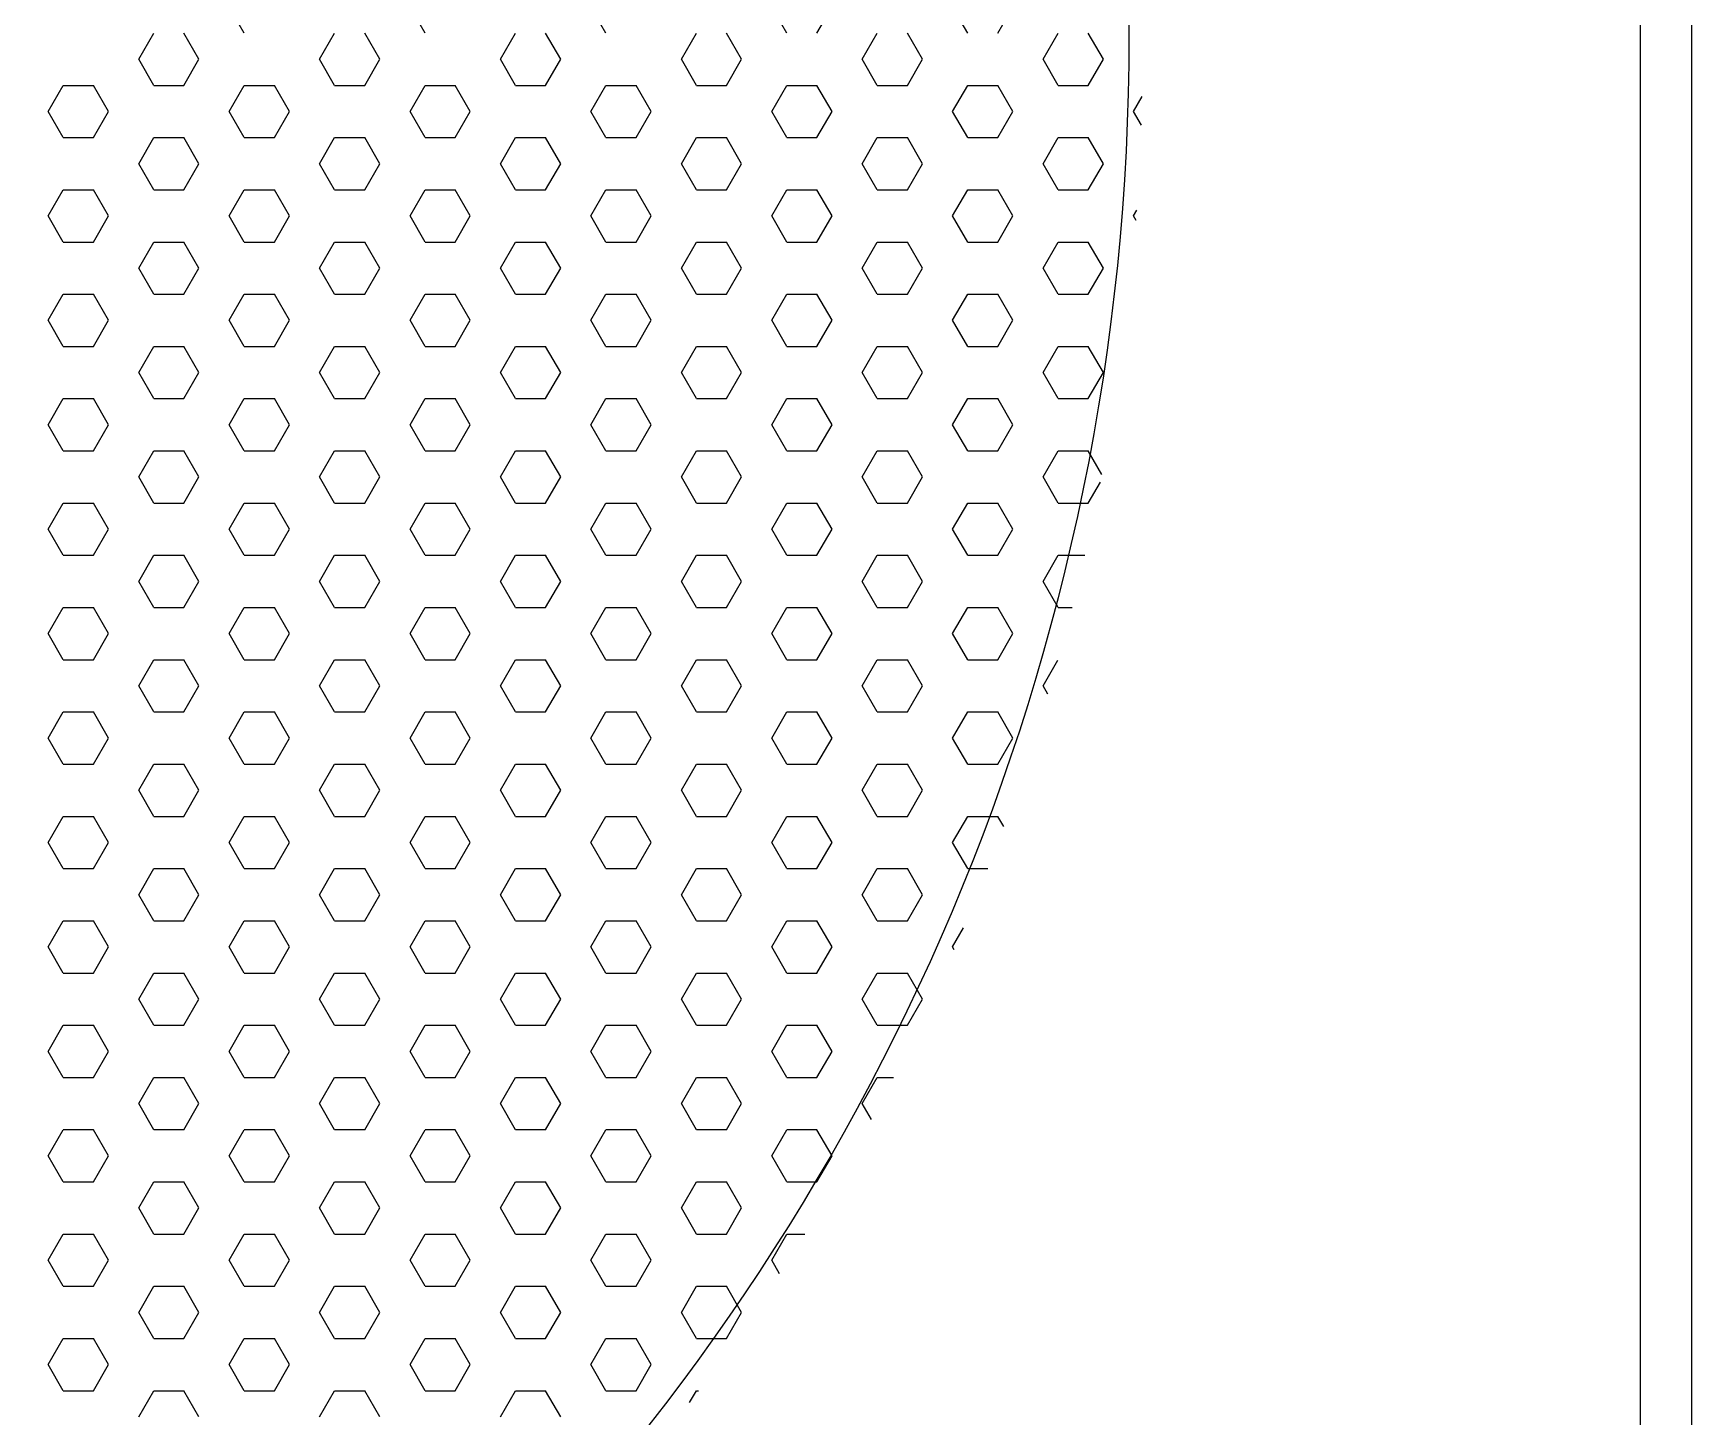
# Model space of a CAD drawing. Header units: millimetres. Extents: x 1464389 to 1998638, y -29162 to 256806.
# Drawn here: x 1540075.19 to 1540109.58, y 124746.98 to 124775.66 of the extents above; entities that cross this region are included whole.
import ezdxf

# ---------------------------------------------------------------- set-up
doc = ezdxf.new("R2010")
doc.units = ezdxf.units.MM
doc.header["$LTSCALE"] = 15
doc.layers.add('LS_DR_Washbasin', color=165, linetype='Continuous')

msp = doc.modelspace()

# ---------------------------------------------------------------- linework, layer by layer
at = {"layer": 'LS_DR_Washbasin'}
for p, q in [((1540109.58, 124717.277), (1540109.58, 124833.967)), ((1540108.515, 124718.343), (1540108.515, 124832.902))]:
    msp.add_line(p, q, dxfattribs=at)
at = {"layer": 'LS_DR_Washbasin', "linetype": 'Continuous'}
for p, q in [((1540079.568, 124775.665), (1540079.256, 124776.206)), ((1540083.318, 124775.665), (1540083.006, 124776.206)), ((1540087.068, 124775.665), (1540086.756, 124776.206)), ((1540090.818, 124775.665), (1540090.506, 124776.206)), ((1540091.443, 124775.665), (1540091.756, 124776.206)), ((1540094.568, 124775.665), (1540094.256, 124776.206)), ((1540095.193, 124775.665), (1540095.506, 124776.206)), ((1540077.381, 124775.123), (1540077.693, 124775.665)), ((1540078.631, 124775.123), (1540078.318, 124775.665)), ((1540081.131, 124775.123), (1540081.443, 124775.665)), ((1540082.381, 124775.123), (1540082.068, 124775.665)), ((1540084.881, 124775.123), (1540085.193, 124775.665)), ((1540086.131, 124775.123), (1540085.818, 124775.665)), ((1540088.631, 124775.123), (1540088.943, 124775.665)), ((1540089.881, 124775.123), (1540089.568, 124775.665)), ((1540092.381, 124775.123), (1540092.693, 124775.665)), ((1540093.631, 124775.123), (1540093.318, 124775.665)), ((1540096.131, 124775.123), (1540096.443, 124775.665)), ((1540097.381, 124775.123), (1540097.068, 124775.665)), ((1540077.693, 124774.582), (1540077.381, 124775.123)), ((1540078.318, 124774.582), (1540078.631, 124775.123)), ((1540081.443, 124774.582), (1540081.131, 124775.123)), ((1540082.068, 124774.582), (1540082.381, 124775.123)), ((1540085.193, 124774.582), (1540084.881, 124775.123)), ((1540085.818, 124774.582), (1540086.131, 124775.123)), ((1540088.943, 124774.582), (1540088.631, 124775.123)), ((1540089.568, 124774.582), (1540089.881, 124775.123)), ((1540092.693, 124774.582), (1540092.381, 124775.123)), ((1540093.318, 124774.582), (1540093.631, 124775.123)), ((1540096.443, 124774.582), (1540096.131, 124775.123)), ((1540097.068, 124774.582), (1540097.381, 124775.123)), ((1540075.506, 124774.041), (1540075.818, 124774.582)), ((1540075.818, 124774.582), (1540076.443, 124774.582)), ((1540076.756, 124774.041), (1540076.443, 124774.582)), ((1540077.693, 124774.582), (1540078.318, 124774.582)), ((1540079.256, 124774.041), (1540079.568, 124774.582)), ((1540079.568, 124774.582), (1540080.193, 124774.582)), ((1540080.506, 124774.041), (1540080.193, 124774.582)), ((1540081.443, 124774.582), (1540082.068, 124774.582)), ((1540083.006, 124774.041), (1540083.318, 124774.582)), ((1540083.318, 124774.582), (1540083.943, 124774.582)), ((1540084.256, 124774.041), (1540083.943, 124774.582)), ((1540085.193, 124774.582), (1540085.818, 124774.582)), ((1540086.756, 124774.041), (1540087.068, 124774.582)), ((1540087.068, 124774.582), (1540087.693, 124774.582)), ((1540088.006, 124774.041), (1540087.693, 124774.582)), ((1540088.943, 124774.582), (1540089.568, 124774.582)), ((1540090.506, 124774.041), (1540090.818, 124774.582)), ((1540090.818, 124774.582), (1540091.443, 124774.582)), ((1540091.756, 124774.041), (1540091.443, 124774.582)), ((1540092.693, 124774.582), (1540093.318, 124774.582)), ((1540094.256, 124774.041), (1540094.568, 124774.582)), ((1540094.568, 124774.582), (1540095.193, 124774.582)), ((1540095.506, 124774.041), (1540095.193, 124774.582)), ((1540096.443, 124774.582), (1540097.068, 124774.582)), ((1540098.006, 124774.041), (1540098.185, 124774.352)), ((1540075.818, 124773.5), (1540075.506, 124774.041)), ((1540076.443, 124773.5), (1540076.756, 124774.041)), ((1540079.568, 124773.5), (1540079.256, 124774.041)), ((1540080.193, 124773.5), (1540080.506, 124774.041)), ((1540083.318, 124773.5), (1540083.006, 124774.041)), ((1540083.943, 124773.5), (1540084.256, 124774.041)), ((1540087.068, 124773.5), (1540086.756, 124774.041)), ((1540087.693, 124773.5), (1540088.006, 124774.041)), ((1540090.818, 124773.5), (1540090.506, 124774.041)), ((1540091.443, 124773.5), (1540091.756, 124774.041)), ((1540094.568, 124773.5), (1540094.256, 124774.041)), ((1540095.193, 124773.5), (1540095.506, 124774.041)), ((1540098.169, 124773.758), (1540098.006, 124774.041)), ((1540075.818, 124773.5), (1540076.443, 124773.5)), ((1540077.381, 124772.958), (1540077.693, 124773.5)), ((1540077.693, 124773.5), (1540078.318, 124773.5)), ((1540078.631, 124772.958), (1540078.318, 124773.5)), ((1540079.568, 124773.5), (1540080.193, 124773.5)), ((1540081.131, 124772.958), (1540081.443, 124773.5)), ((1540081.443, 124773.5), (1540082.068, 124773.5)), ((1540082.381, 124772.958), (1540082.068, 124773.5)), ((1540083.318, 124773.5), (1540083.943, 124773.5)), ((1540084.881, 124772.958), (1540085.193, 124773.5)), ((1540085.193, 124773.5), (1540085.818, 124773.5)), ((1540086.131, 124772.958), (1540085.818, 124773.5)), ((1540087.068, 124773.5), (1540087.693, 124773.5)), ((1540088.631, 124772.958), (1540088.943, 124773.5)), ((1540088.943, 124773.5), (1540089.568, 124773.5)), ((1540089.881, 124772.958), (1540089.568, 124773.5)), ((1540090.818, 124773.5), (1540091.443, 124773.5)), ((1540092.381, 124772.958), (1540092.693, 124773.5)), ((1540092.693, 124773.5), (1540093.318, 124773.5)), ((1540093.631, 124772.958), (1540093.318, 124773.5)), ((1540094.568, 124773.5), (1540095.193, 124773.5)), ((1540096.131, 124772.958), (1540096.443, 124773.5)), ((1540096.443, 124773.5), (1540097.068, 124773.5)), ((1540097.381, 124772.958), (1540097.068, 124773.5)), ((1540077.693, 124772.417), (1540077.381, 124772.958)), ((1540078.318, 124772.417), (1540078.631, 124772.958)), ((1540081.443, 124772.417), (1540081.131, 124772.958)), ((1540082.068, 124772.417), (1540082.381, 124772.958)), ((1540085.193, 124772.417), (1540084.881, 124772.958)), ((1540085.818, 124772.417), (1540086.131, 124772.958)), ((1540088.943, 124772.417), (1540088.631, 124772.958)), ((1540089.568, 124772.417), (1540089.881, 124772.958)), ((1540092.693, 124772.417), (1540092.381, 124772.958)), ((1540093.318, 124772.417), (1540093.631, 124772.958)), ((1540096.443, 124772.417), (1540096.131, 124772.958)), ((1540097.068, 124772.417), (1540097.381, 124772.958)), ((1540075.506, 124771.876), (1540075.818, 124772.417)), ((1540075.818, 124772.417), (1540076.443, 124772.417)), ((1540076.756, 124771.876), (1540076.443, 124772.417)), ((1540077.693, 124772.417), (1540078.318, 124772.417)), ((1540079.256, 124771.876), (1540079.568, 124772.417)), ((1540079.568, 124772.417), (1540080.193, 124772.417)), ((1540080.506, 124771.876), (1540080.193, 124772.417)), ((1540081.443, 124772.417), (1540082.068, 124772.417)), ((1540083.006, 124771.876), (1540083.318, 124772.417)), ((1540083.318, 124772.417), (1540083.943, 124772.417)), ((1540084.256, 124771.876), (1540083.943, 124772.417)), ((1540085.193, 124772.417), (1540085.818, 124772.417)), ((1540086.756, 124771.876), (1540087.068, 124772.417)), ((1540087.068, 124772.417), (1540087.693, 124772.417)), ((1540088.006, 124771.876), (1540087.693, 124772.417)), ((1540088.943, 124772.417), (1540089.568, 124772.417)), ((1540090.506, 124771.876), (1540090.818, 124772.417)), ((1540090.818, 124772.417), (1540091.443, 124772.417)), ((1540091.756, 124771.876), (1540091.443, 124772.417)), ((1540092.693, 124772.417), (1540093.318, 124772.417)), ((1540094.256, 124771.876), (1540094.568, 124772.417)), ((1540094.568, 124772.417), (1540095.193, 124772.417)), ((1540095.506, 124771.876), (1540095.193, 124772.417)), ((1540096.443, 124772.417), (1540097.068, 124772.417)), ((1540098.006, 124771.876), (1540098.075, 124771.996)), ((1540075.818, 124771.335), (1540075.506, 124771.876)), ((1540076.443, 124771.335), (1540076.756, 124771.876)), ((1540079.568, 124771.335), (1540079.256, 124771.876)), ((1540080.193, 124771.335), (1540080.506, 124771.876)), ((1540083.318, 124771.335), (1540083.006, 124771.876)), ((1540083.943, 124771.335), (1540084.256, 124771.876)), ((1540087.068, 124771.335), (1540086.756, 124771.876)), ((1540087.693, 124771.335), (1540088.006, 124771.876)), ((1540090.818, 124771.335), (1540090.506, 124771.876)), ((1540091.443, 124771.335), (1540091.756, 124771.876)), ((1540094.568, 124771.335), (1540094.256, 124771.876)), ((1540095.193, 124771.335), (1540095.506, 124771.876)), ((1540098.059, 124771.783), (1540098.006, 124771.876)), ((1540075.818, 124771.335), (1540076.443, 124771.335)), ((1540077.381, 124770.793), (1540077.693, 124771.335)), ((1540077.693, 124771.335), (1540078.318, 124771.335)), ((1540078.631, 124770.793), (1540078.318, 124771.335)), ((1540079.568, 124771.335), (1540080.193, 124771.335)), ((1540081.131, 124770.793), (1540081.443, 124771.335)), ((1540081.443, 124771.335), (1540082.068, 124771.335)), ((1540082.381, 124770.793), (1540082.068, 124771.335)), ((1540083.318, 124771.335), (1540083.943, 124771.335)), ((1540084.881, 124770.793), (1540085.193, 124771.335)), ((1540085.193, 124771.335), (1540085.818, 124771.335)), ((1540086.131, 124770.793), (1540085.818, 124771.335)), ((1540087.068, 124771.335), (1540087.693, 124771.335)), ((1540088.631, 124770.793), (1540088.943, 124771.335)), ((1540088.943, 124771.335), (1540089.568, 124771.335)), ((1540089.881, 124770.793), (1540089.568, 124771.335)), ((1540090.818, 124771.335), (1540091.443, 124771.335)), ((1540092.381, 124770.793), (1540092.693, 124771.335)), ((1540092.693, 124771.335), (1540093.318, 124771.335)), ((1540093.631, 124770.793), (1540093.318, 124771.335)), ((1540094.568, 124771.335), (1540095.193, 124771.335)), ((1540096.131, 124770.793), (1540096.443, 124771.335)), ((1540096.443, 124771.335), (1540097.068, 124771.335)), ((1540097.381, 124770.793), (1540097.068, 124771.335)), ((1540077.693, 124770.252), (1540077.381, 124770.793)), ((1540078.318, 124770.252), (1540078.631, 124770.793)), ((1540081.443, 124770.252), (1540081.131, 124770.793)), ((1540082.068, 124770.252), (1540082.381, 124770.793)), ((1540085.193, 124770.252), (1540084.881, 124770.793)), ((1540085.818, 124770.252), (1540086.131, 124770.793)), ((1540088.943, 124770.252), (1540088.631, 124770.793)), ((1540089.568, 124770.252), (1540089.881, 124770.793)), ((1540092.693, 124770.252), (1540092.381, 124770.793)), ((1540093.318, 124770.252), (1540093.631, 124770.793)), ((1540096.443, 124770.252), (1540096.131, 124770.793)), ((1540097.068, 124770.252), (1540097.381, 124770.793)), ((1540075.506, 124769.711), (1540075.818, 124770.252)), ((1540075.818, 124770.252), (1540076.443, 124770.252)), ((1540076.756, 124769.711), (1540076.443, 124770.252)), ((1540077.693, 124770.252), (1540078.318, 124770.252)), ((1540079.256, 124769.711), (1540079.568, 124770.252)), ((1540079.568, 124770.252), (1540080.193, 124770.252)), ((1540080.506, 124769.711), (1540080.193, 124770.252)), ((1540081.443, 124770.252), (1540082.068, 124770.252)), ((1540083.006, 124769.711), (1540083.318, 124770.252)), ((1540083.318, 124770.252), (1540083.943, 124770.252)), ((1540084.256, 124769.711), (1540083.943, 124770.252)), ((1540085.193, 124770.252), (1540085.818, 124770.252)), ((1540086.756, 124769.711), (1540087.068, 124770.252)), ((1540087.068, 124770.252), (1540087.693, 124770.252)), ((1540088.006, 124769.711), (1540087.693, 124770.252)), ((1540088.943, 124770.252), (1540089.568, 124770.252)), ((1540090.506, 124769.711), (1540090.818, 124770.252)), ((1540090.818, 124770.252), (1540091.443, 124770.252)), ((1540091.756, 124769.711), (1540091.443, 124770.252)), ((1540092.693, 124770.252), (1540093.318, 124770.252)), ((1540094.256, 124769.711), (1540094.568, 124770.252)), ((1540094.568, 124770.252), (1540095.193, 124770.252)), ((1540095.506, 124769.711), (1540095.193, 124770.252)), ((1540096.443, 124770.252), (1540097.068, 124770.252)), ((1540075.818, 124769.169), (1540075.506, 124769.711)), ((1540076.443, 124769.169), (1540076.756, 124769.711)), ((1540079.568, 124769.169), (1540079.256, 124769.711)), ((1540080.193, 124769.169), (1540080.506, 124769.711)), ((1540083.318, 124769.169), (1540083.006, 124769.711)), ((1540083.943, 124769.169), (1540084.256, 124769.711)), ((1540087.068, 124769.169), (1540086.756, 124769.711)), ((1540087.693, 124769.169), (1540088.006, 124769.711)), ((1540090.818, 124769.169), (1540090.506, 124769.711)), ((1540091.443, 124769.169), (1540091.756, 124769.711)), ((1540094.568, 124769.169), (1540094.256, 124769.711)), ((1540095.193, 124769.169), (1540095.506, 124769.711)), ((1540075.818, 124769.17), (1540076.443, 124769.17)), ((1540077.381, 124768.628), (1540077.693, 124769.169)), ((1540077.693, 124769.17), (1540078.318, 124769.17)), ((1540078.631, 124768.628), (1540078.318, 124769.169)), ((1540079.568, 124769.17), (1540080.193, 124769.17)), ((1540081.131, 124768.628), (1540081.443, 124769.169)), ((1540081.443, 124769.17), (1540082.068, 124769.17)), ((1540082.381, 124768.628), (1540082.068, 124769.169)), ((1540083.318, 124769.17), (1540083.943, 124769.17)), ((1540084.881, 124768.628), (1540085.193, 124769.169)), ((1540085.193, 124769.17), (1540085.818, 124769.17)), ((1540086.131, 124768.628), (1540085.818, 124769.169)), ((1540087.068, 124769.17), (1540087.693, 124769.17)), ((1540088.631, 124768.628), (1540088.943, 124769.169)), ((1540088.943, 124769.17), (1540089.568, 124769.17)), ((1540089.881, 124768.628), (1540089.568, 124769.169)), ((1540090.818, 124769.17), (1540091.443, 124769.17)), ((1540092.381, 124768.628), (1540092.693, 124769.169)), ((1540092.693, 124769.17), (1540093.318, 124769.17)), ((1540093.631, 124768.628), (1540093.318, 124769.169)), ((1540094.568, 124769.17), (1540095.193, 124769.17)), ((1540096.131, 124768.628), (1540096.443, 124769.169)), ((1540096.443, 124769.17), (1540097.068, 124769.17)), ((1540097.381, 124768.628), (1540097.068, 124769.169)), ((1540077.693, 124768.087), (1540077.381, 124768.628)), ((1540078.318, 124768.087), (1540078.631, 124768.628)), ((1540081.443, 124768.087), (1540081.131, 124768.628)), ((1540082.068, 124768.087), (1540082.381, 124768.628)), ((1540085.193, 124768.087), (1540084.881, 124768.628)), ((1540085.818, 124768.087), (1540086.131, 124768.628)), ((1540088.943, 124768.087), (1540088.631, 124768.628)), ((1540089.568, 124768.087), (1540089.881, 124768.628)), ((1540092.693, 124768.087), (1540092.381, 124768.628)), ((1540093.318, 124768.087), (1540093.631, 124768.628)), ((1540096.443, 124768.087), (1540096.131, 124768.628)), ((1540097.068, 124768.087), (1540097.381, 124768.628)), ((1540075.506, 124767.546), (1540075.818, 124768.087)), ((1540075.818, 124768.087), (1540076.443, 124768.087)), ((1540076.756, 124767.546), (1540076.443, 124768.087)), ((1540077.693, 124768.087), (1540078.318, 124768.087)), ((1540079.256, 124767.546), (1540079.568, 124768.087)), ((1540079.568, 124768.087), (1540080.193, 124768.087)), ((1540080.506, 124767.546), (1540080.193, 124768.087)), ((1540081.443, 124768.087), (1540082.068, 124768.087)), ((1540083.006, 124767.546), (1540083.318, 124768.087)), ((1540083.318, 124768.087), (1540083.943, 124768.087)), ((1540084.256, 124767.546), (1540083.943, 124768.087)), ((1540085.193, 124768.087), (1540085.818, 124768.087)), ((1540086.756, 124767.546), (1540087.068, 124768.087)), ((1540087.068, 124768.087), (1540087.693, 124768.087)), ((1540088.006, 124767.546), (1540087.693, 124768.087)), ((1540088.943, 124768.087), (1540089.568, 124768.087)), ((1540090.506, 124767.546), (1540090.818, 124768.087)), ((1540090.818, 124768.087), (1540091.443, 124768.087)), ((1540091.756, 124767.546), (1540091.443, 124768.087)), ((1540092.693, 124768.087), (1540093.318, 124768.087)), ((1540094.256, 124767.546), (1540094.568, 124768.087)), ((1540094.568, 124768.087), (1540095.193, 124768.087)), ((1540095.506, 124767.546), (1540095.193, 124768.087)), ((1540096.443, 124768.087), (1540097.068, 124768.087)), ((1540075.818, 124767.004), (1540075.506, 124767.546)), ((1540076.443, 124767.004), (1540076.756, 124767.546)), ((1540079.568, 124767.004), (1540079.256, 124767.546)), ((1540080.193, 124767.004), (1540080.506, 124767.546)), ((1540083.318, 124767.004), (1540083.006, 124767.546)), ((1540083.943, 124767.004), (1540084.256, 124767.546)), ((1540087.068, 124767.004), (1540086.756, 124767.546)), ((1540087.693, 124767.004), (1540088.006, 124767.546)), ((1540090.818, 124767.004), (1540090.506, 124767.546)), ((1540091.443, 124767.004), (1540091.756, 124767.546)), ((1540094.568, 124767.004), (1540094.256, 124767.546)), ((1540095.193, 124767.004), (1540095.506, 124767.546)), ((1540075.818, 124767.004), (1540076.443, 124767.004)), ((1540077.381, 124766.463), (1540077.693, 124767.004)), ((1540077.693, 124767.004), (1540078.318, 124767.004)), ((1540078.631, 124766.463), (1540078.318, 124767.004)), ((1540079.568, 124767.004), (1540080.193, 124767.004)), ((1540081.131, 124766.463), (1540081.443, 124767.004)), ((1540081.443, 124767.004), (1540082.068, 124767.004)), ((1540082.381, 124766.463), (1540082.068, 124767.004)), ((1540083.318, 124767.004), (1540083.943, 124767.004)), ((1540084.881, 124766.463), (1540085.193, 124767.004)), ((1540085.193, 124767.004), (1540085.818, 124767.004)), ((1540086.131, 124766.463), (1540085.818, 124767.004)), ((1540087.068, 124767.004), (1540087.693, 124767.004)), ((1540088.631, 124766.463), (1540088.943, 124767.004)), ((1540088.943, 124767.004), (1540089.568, 124767.004)), ((1540089.881, 124766.463), (1540089.568, 124767.004)), ((1540090.818, 124767.004), (1540091.443, 124767.004)), ((1540092.381, 124766.463), (1540092.693, 124767.004)), ((1540092.693, 124767.004), (1540093.318, 124767.004)), ((1540093.631, 124766.463), (1540093.318, 124767.004)), ((1540094.568, 124767.004), (1540095.193, 124767.004)), ((1540096.131, 124766.463), (1540096.443, 124767.004)), ((1540096.443, 124767.004), (1540097.068, 124767.004)), ((1540097.351, 124766.515), (1540097.068, 124767.004)), ((1540077.693, 124765.922), (1540077.381, 124766.463)), ((1540078.318, 124765.922), (1540078.631, 124766.463)), ((1540081.443, 124765.922), (1540081.131, 124766.463)), ((1540082.068, 124765.922), (1540082.381, 124766.463)), ((1540085.193, 124765.922), (1540084.881, 124766.463)), ((1540085.818, 124765.922), (1540086.131, 124766.463)), ((1540088.943, 124765.922), (1540088.631, 124766.463)), ((1540089.568, 124765.922), (1540089.881, 124766.463)), ((1540092.693, 124765.922), (1540092.381, 124766.463)), ((1540093.318, 124765.922), (1540093.631, 124766.463)), ((1540096.443, 124765.922), (1540096.131, 124766.463)), ((1540097.068, 124765.922), (1540097.32, 124766.359)), ((1540075.506, 124765.381), (1540075.818, 124765.922)), ((1540075.818, 124765.922), (1540076.443, 124765.922)), ((1540076.756, 124765.381), (1540076.443, 124765.922)), ((1540077.693, 124765.922), (1540078.318, 124765.922)), ((1540079.256, 124765.381), (1540079.568, 124765.922)), ((1540079.568, 124765.922), (1540080.193, 124765.922)), ((1540080.506, 124765.381), (1540080.193, 124765.922)), ((1540081.443, 124765.922), (1540082.068, 124765.922)), ((1540083.006, 124765.381), (1540083.318, 124765.922)), ((1540083.318, 124765.922), (1540083.943, 124765.922)), ((1540084.256, 124765.381), (1540083.943, 124765.922)), ((1540085.193, 124765.922), (1540085.818, 124765.922)), ((1540086.756, 124765.381), (1540087.068, 124765.922)), ((1540087.068, 124765.922), (1540087.693, 124765.922)), ((1540088.006, 124765.381), (1540087.693, 124765.922)), ((1540088.943, 124765.922), (1540089.568, 124765.922)), ((1540090.506, 124765.381), (1540090.818, 124765.922)), ((1540090.818, 124765.922), (1540091.443, 124765.922)), ((1540091.756, 124765.381), (1540091.443, 124765.922)), ((1540092.693, 124765.922), (1540093.318, 124765.922)), ((1540094.256, 124765.381), (1540094.568, 124765.922)), ((1540094.568, 124765.922), (1540095.193, 124765.922)), ((1540095.506, 124765.381), (1540095.193, 124765.922)), ((1540096.443, 124765.922), (1540097.068, 124765.922)), ((1540075.818, 124764.839), (1540075.506, 124765.381)), ((1540076.443, 124764.839), (1540076.756, 124765.381)), ((1540079.568, 124764.839), (1540079.256, 124765.381)), ((1540080.193, 124764.839), (1540080.506, 124765.381)), ((1540083.318, 124764.839), (1540083.006, 124765.381)), ((1540083.943, 124764.839), (1540084.256, 124765.381)), ((1540087.068, 124764.839), (1540086.756, 124765.381)), ((1540087.693, 124764.839), (1540088.006, 124765.381)), ((1540090.818, 124764.839), (1540090.506, 124765.381)), ((1540091.443, 124764.839), (1540091.756, 124765.381)), ((1540094.568, 124764.839), (1540094.256, 124765.381)), ((1540095.193, 124764.839), (1540095.506, 124765.381)), ((1540075.818, 124764.839), (1540076.443, 124764.839)), ((1540077.381, 124764.298), (1540077.693, 124764.839)), ((1540077.693, 124764.839), (1540078.318, 124764.839)), ((1540078.631, 124764.298), (1540078.318, 124764.839)), ((1540079.568, 124764.839), (1540080.193, 124764.839)), ((1540081.131, 124764.298), (1540081.443, 124764.839)), ((1540081.443, 124764.839), (1540082.068, 124764.839)), ((1540082.381, 124764.298), (1540082.068, 124764.839)), ((1540083.318, 124764.839), (1540083.943, 124764.839)), ((1540084.881, 124764.298), (1540085.193, 124764.839)), ((1540085.193, 124764.839), (1540085.818, 124764.839)), ((1540086.131, 124764.298), (1540085.818, 124764.839)), ((1540087.068, 124764.839), (1540087.693, 124764.839)), ((1540088.631, 124764.298), (1540088.943, 124764.839)), ((1540088.943, 124764.839), (1540089.568, 124764.839)), ((1540089.881, 124764.298), (1540089.568, 124764.839)), ((1540090.818, 124764.839), (1540091.443, 124764.839)), ((1540092.381, 124764.298), (1540092.693, 124764.839)), ((1540092.693, 124764.839), (1540093.318, 124764.839)), ((1540093.631, 124764.298), (1540093.318, 124764.839)), ((1540094.568, 124764.839), (1540095.193, 124764.839)), ((1540096.131, 124764.298), (1540096.443, 124764.839)), ((1540096.443, 124764.839), (1540096.996, 124764.839)), ((1540077.693, 124763.757), (1540077.381, 124764.298)), ((1540078.318, 124763.757), (1540078.631, 124764.298)), ((1540081.443, 124763.757), (1540081.131, 124764.298)), ((1540082.068, 124763.757), (1540082.381, 124764.298)), ((1540085.193, 124763.757), (1540084.881, 124764.298)), ((1540085.818, 124763.757), (1540086.131, 124764.298)), ((1540088.943, 124763.757), (1540088.631, 124764.298)), ((1540089.568, 124763.757), (1540089.881, 124764.298)), ((1540092.693, 124763.757), (1540092.381, 124764.298)), ((1540093.318, 124763.757), (1540093.631, 124764.298)), ((1540096.443, 124763.757), (1540096.131, 124764.298)), ((1540075.506, 124763.216), (1540075.818, 124763.757)), ((1540075.818, 124763.757), (1540076.443, 124763.757)), ((1540076.756, 124763.216), (1540076.443, 124763.757)), ((1540077.693, 124763.757), (1540078.318, 124763.757)), ((1540079.256, 124763.216), (1540079.568, 124763.757)), ((1540079.568, 124763.757), (1540080.193, 124763.757)), ((1540080.506, 124763.216), (1540080.193, 124763.757)), ((1540081.443, 124763.757), (1540082.068, 124763.757)), ((1540083.006, 124763.216), (1540083.318, 124763.757)), ((1540083.318, 124763.757), (1540083.943, 124763.757)), ((1540084.256, 124763.216), (1540083.943, 124763.757)), ((1540085.193, 124763.757), (1540085.818, 124763.757)), ((1540086.756, 124763.216), (1540087.068, 124763.757)), ((1540087.068, 124763.757), (1540087.693, 124763.757)), ((1540088.006, 124763.216), (1540087.693, 124763.757)), ((1540088.943, 124763.757), (1540089.568, 124763.757)), ((1540090.506, 124763.216), (1540090.818, 124763.757)), ((1540090.818, 124763.757), (1540091.443, 124763.757)), ((1540091.756, 124763.216), (1540091.443, 124763.757)), ((1540092.693, 124763.757), (1540093.318, 124763.757)), ((1540094.256, 124763.216), (1540094.568, 124763.757)), ((1540094.568, 124763.757), (1540095.193, 124763.757)), ((1540095.506, 124763.216), (1540095.193, 124763.757)), ((1540096.443, 124763.757), (1540096.731, 124763.757)), ((1540075.818, 124762.674), (1540075.506, 124763.216)), ((1540076.443, 124762.674), (1540076.756, 124763.216)), ((1540079.568, 124762.674), (1540079.256, 124763.216)), ((1540080.193, 124762.674), (1540080.506, 124763.216)), ((1540083.318, 124762.674), (1540083.006, 124763.216)), ((1540083.943, 124762.674), (1540084.256, 124763.216)), ((1540087.068, 124762.674), (1540086.756, 124763.216)), ((1540087.693, 124762.674), (1540088.006, 124763.216)), ((1540090.818, 124762.674), (1540090.506, 124763.216)), ((1540091.443, 124762.674), (1540091.756, 124763.216)), ((1540094.568, 124762.674), (1540094.256, 124763.216)), ((1540095.193, 124762.674), (1540095.506, 124763.216)), ((1540075.818, 124762.674), (1540076.443, 124762.674)), ((1540077.381, 124762.133), (1540077.693, 124762.674)), ((1540077.693, 124762.674), (1540078.318, 124762.674)), ((1540078.631, 124762.133), (1540078.318, 124762.674)), ((1540079.568, 124762.674), (1540080.193, 124762.674)), ((1540081.131, 124762.133), (1540081.443, 124762.674)), ((1540081.443, 124762.674), (1540082.068, 124762.674)), ((1540082.381, 124762.133), (1540082.068, 124762.674)), ((1540083.318, 124762.674), (1540083.943, 124762.674)), ((1540084.881, 124762.133), (1540085.193, 124762.674)), ((1540085.193, 124762.674), (1540085.818, 124762.674)), ((1540086.131, 124762.133), (1540085.818, 124762.674)), ((1540087.068, 124762.674), (1540087.693, 124762.674)), ((1540088.631, 124762.133), (1540088.943, 124762.674)), ((1540088.943, 124762.674), (1540089.568, 124762.674)), ((1540089.881, 124762.133), (1540089.568, 124762.674)), ((1540090.818, 124762.674), (1540091.443, 124762.674)), ((1540092.381, 124762.133), (1540092.693, 124762.674)), ((1540092.693, 124762.674), (1540093.318, 124762.674)), ((1540093.631, 124762.133), (1540093.318, 124762.674)), ((1540094.568, 124762.674), (1540095.193, 124762.674)), ((1540096.131, 124762.133), (1540096.436, 124762.662)), ((1540077.693, 124761.592), (1540077.381, 124762.133)), ((1540078.318, 124761.592), (1540078.631, 124762.133)), ((1540081.443, 124761.592), (1540081.131, 124762.133)), ((1540082.068, 124761.592), (1540082.381, 124762.133)), ((1540085.193, 124761.592), (1540084.881, 124762.133)), ((1540085.818, 124761.592), (1540086.131, 124762.133)), ((1540088.943, 124761.592), (1540088.631, 124762.133)), ((1540089.568, 124761.592), (1540089.881, 124762.133)), ((1540092.693, 124761.592), (1540092.381, 124762.133)), ((1540093.318, 124761.592), (1540093.631, 124762.133)), ((1540096.232, 124761.959), (1540096.131, 124762.133)), ((1540075.506, 124761.05), (1540075.818, 124761.592)), ((1540075.818, 124761.592), (1540076.443, 124761.592)), ((1540076.756, 124761.05), (1540076.443, 124761.592)), ((1540077.693, 124761.592), (1540078.318, 124761.592)), ((1540079.256, 124761.05), (1540079.568, 124761.592)), ((1540079.568, 124761.592), (1540080.193, 124761.592)), ((1540080.506, 124761.05), (1540080.193, 124761.592)), ((1540081.443, 124761.592), (1540082.068, 124761.592)), ((1540083.006, 124761.05), (1540083.318, 124761.592)), ((1540083.318, 124761.592), (1540083.943, 124761.592)), ((1540084.256, 124761.05), (1540083.943, 124761.592)), ((1540085.193, 124761.592), (1540085.818, 124761.592)), ((1540086.756, 124761.05), (1540087.068, 124761.592)), ((1540087.068, 124761.592), (1540087.693, 124761.592)), ((1540088.006, 124761.05), (1540087.693, 124761.592)), ((1540088.943, 124761.592), (1540089.568, 124761.592)), ((1540090.506, 124761.05), (1540090.818, 124761.592)), ((1540090.818, 124761.592), (1540091.443, 124761.592)), ((1540091.756, 124761.05), (1540091.443, 124761.592)), ((1540092.693, 124761.592), (1540093.318, 124761.592)), ((1540094.256, 124761.05), (1540094.568, 124761.592)), ((1540094.568, 124761.592), (1540095.193, 124761.592)), ((1540095.506, 124761.05), (1540095.193, 124761.592)), ((1540075.818, 124760.509), (1540075.506, 124761.05)), ((1540076.443, 124760.509), (1540076.756, 124761.05)), ((1540079.568, 124760.509), (1540079.256, 124761.05)), ((1540080.193, 124760.509), (1540080.506, 124761.05)), ((1540083.318, 124760.509), (1540083.006, 124761.05)), ((1540083.943, 124760.509), (1540084.256, 124761.05)), ((1540087.068, 124760.509), (1540086.756, 124761.05)), ((1540087.693, 124760.509), (1540088.006, 124761.05)), ((1540090.818, 124760.509), (1540090.506, 124761.05)), ((1540091.443, 124760.509), (1540091.756, 124761.05)), ((1540094.568, 124760.509), (1540094.256, 124761.05)), ((1540095.193, 124760.509), (1540095.506, 124761.05)), ((1540075.818, 124760.509), (1540076.443, 124760.509)), ((1540077.381, 124759.968), (1540077.693, 124760.509)), ((1540077.693, 124760.509), (1540078.318, 124760.509)), ((1540078.631, 124759.968), (1540078.318, 124760.509)), ((1540079.568, 124760.509), (1540080.193, 124760.509)), ((1540081.131, 124759.968), (1540081.443, 124760.509)), ((1540081.443, 124760.509), (1540082.068, 124760.509)), ((1540082.381, 124759.968), (1540082.068, 124760.509)), ((1540083.318, 124760.509), (1540083.943, 124760.509)), ((1540084.881, 124759.968), (1540085.193, 124760.509)), ((1540085.193, 124760.509), (1540085.818, 124760.509)), ((1540086.131, 124759.968), (1540085.818, 124760.509)), ((1540087.068, 124760.509), (1540087.693, 124760.509)), ((1540088.631, 124759.968), (1540088.943, 124760.509)), ((1540088.943, 124760.509), (1540089.568, 124760.509)), ((1540089.881, 124759.968), (1540089.568, 124760.509)), ((1540090.818, 124760.509), (1540091.443, 124760.509)), ((1540092.381, 124759.968), (1540092.693, 124760.509)), ((1540092.693, 124760.509), (1540093.318, 124760.509)), ((1540093.631, 124759.968), (1540093.318, 124760.509)), ((1540094.568, 124760.509), (1540095.193, 124760.509)), ((1540077.693, 124759.427), (1540077.381, 124759.968)), ((1540078.318, 124759.427), (1540078.631, 124759.968)), ((1540081.443, 124759.427), (1540081.131, 124759.968)), ((1540082.068, 124759.427), (1540082.381, 124759.968)), ((1540085.193, 124759.427), (1540084.881, 124759.968)), ((1540085.818, 124759.427), (1540086.131, 124759.968)), ((1540088.943, 124759.427), (1540088.631, 124759.968)), ((1540089.568, 124759.427), (1540089.881, 124759.968)), ((1540092.693, 124759.427), (1540092.381, 124759.968)), ((1540093.318, 124759.427), (1540093.631, 124759.968)), ((1540075.506, 124758.885), (1540075.818, 124759.427)), ((1540075.818, 124759.427), (1540076.443, 124759.427)), ((1540076.756, 124758.885), (1540076.443, 124759.427)), ((1540077.693, 124759.427), (1540078.318, 124759.427)), ((1540079.256, 124758.885), (1540079.568, 124759.427)), ((1540079.568, 124759.427), (1540080.193, 124759.427)), ((1540080.506, 124758.885), (1540080.193, 124759.427)), ((1540081.443, 124759.427), (1540082.068, 124759.427)), ((1540083.006, 124758.885), (1540083.318, 124759.427)), ((1540083.318, 124759.427), (1540083.943, 124759.427)), ((1540084.256, 124758.885), (1540083.943, 124759.427)), ((1540085.193, 124759.427), (1540085.818, 124759.427)), ((1540086.756, 124758.885), (1540087.068, 124759.427)), ((1540087.068, 124759.427), (1540087.693, 124759.427)), ((1540088.006, 124758.885), (1540087.693, 124759.427)), ((1540088.943, 124759.427), (1540089.568, 124759.427)), ((1540090.506, 124758.885), (1540090.818, 124759.427)), ((1540090.818, 124759.427), (1540091.443, 124759.427)), ((1540091.756, 124758.885), (1540091.443, 124759.427)), ((1540092.693, 124759.427), (1540093.318, 124759.427)), ((1540094.256, 124758.885), (1540094.568, 124759.427)), ((1540094.568, 124759.427), (1540095.193, 124759.427)), ((1540095.316, 124759.215), (1540095.193, 124759.427)), ((1540075.818, 124758.344), (1540075.506, 124758.885)), ((1540076.443, 124758.344), (1540076.756, 124758.885)), ((1540079.568, 124758.344), (1540079.256, 124758.885)), ((1540080.193, 124758.344), (1540080.506, 124758.885)), ((1540083.318, 124758.344), (1540083.006, 124758.885)), ((1540083.943, 124758.344), (1540084.256, 124758.885)), ((1540087.068, 124758.344), (1540086.756, 124758.885)), ((1540087.693, 124758.344), (1540088.006, 124758.885)), ((1540090.818, 124758.344), (1540090.506, 124758.885)), ((1540091.443, 124758.344), (1540091.756, 124758.885)), ((1540094.568, 124758.344), (1540094.256, 124758.885)), ((1540075.818, 124758.344), (1540076.443, 124758.344)), ((1540077.381, 124757.803), (1540077.693, 124758.344)), ((1540077.693, 124758.344), (1540078.318, 124758.344)), ((1540078.631, 124757.803), (1540078.318, 124758.344)), ((1540079.568, 124758.344), (1540080.193, 124758.344)), ((1540081.131, 124757.803), (1540081.443, 124758.344)), ((1540081.443, 124758.344), (1540082.068, 124758.344)), ((1540082.381, 124757.803), (1540082.068, 124758.344)), ((1540083.318, 124758.344), (1540083.943, 124758.344)), ((1540084.881, 124757.803), (1540085.193, 124758.344)), ((1540085.193, 124758.344), (1540085.818, 124758.344)), ((1540086.131, 124757.803), (1540085.818, 124758.344)), ((1540087.068, 124758.344), (1540087.693, 124758.344)), ((1540088.631, 124757.803), (1540088.943, 124758.344)), ((1540088.943, 124758.344), (1540089.568, 124758.344)), ((1540089.881, 124757.803), (1540089.568, 124758.344)), ((1540090.818, 124758.344), (1540091.443, 124758.344)), ((1540092.381, 124757.803), (1540092.693, 124758.344)), ((1540092.693, 124758.344), (1540093.318, 124758.344)), ((1540093.631, 124757.803), (1540093.318, 124758.344)), ((1540094.568, 124758.344), (1540094.985, 124758.344)), ((1540077.693, 124757.262), (1540077.381, 124757.803)), ((1540078.318, 124757.262), (1540078.631, 124757.803)), ((1540081.443, 124757.262), (1540081.131, 124757.803)), ((1540082.068, 124757.262), (1540082.381, 124757.803)), ((1540085.193, 124757.262), (1540084.881, 124757.803)), ((1540085.818, 124757.262), (1540086.131, 124757.803)), ((1540088.943, 124757.262), (1540088.631, 124757.803)), ((1540089.568, 124757.262), (1540089.881, 124757.803)), ((1540092.693, 124757.262), (1540092.381, 124757.803)), ((1540093.318, 124757.262), (1540093.631, 124757.803)), ((1540075.506, 124756.72), (1540075.818, 124757.262)), ((1540075.818, 124757.262), (1540076.443, 124757.262)), ((1540076.756, 124756.72), (1540076.443, 124757.262)), ((1540077.693, 124757.262), (1540078.318, 124757.262)), ((1540079.256, 124756.72), (1540079.568, 124757.262)), ((1540079.568, 124757.262), (1540080.193, 124757.262)), ((1540080.506, 124756.72), (1540080.193, 124757.262)), ((1540081.443, 124757.262), (1540082.068, 124757.262)), ((1540083.006, 124756.72), (1540083.318, 124757.262)), ((1540083.318, 124757.262), (1540083.943, 124757.262)), ((1540084.256, 124756.72), (1540083.943, 124757.262)), ((1540085.193, 124757.262), (1540085.818, 124757.262)), ((1540086.756, 124756.72), (1540087.068, 124757.262)), ((1540087.068, 124757.262), (1540087.693, 124757.262)), ((1540088.006, 124756.72), (1540087.693, 124757.262)), ((1540088.943, 124757.262), (1540089.568, 124757.262)), ((1540090.506, 124756.72), (1540090.818, 124757.262)), ((1540090.818, 124757.262), (1540091.443, 124757.262)), ((1540091.756, 124756.72), (1540091.443, 124757.262)), ((1540092.693, 124757.262), (1540093.318, 124757.262)), ((1540094.256, 124756.72), (1540094.483, 124757.113)), ((1540075.818, 124756.179), (1540075.506, 124756.72)), ((1540076.443, 124756.179), (1540076.756, 124756.72)), ((1540079.568, 124756.179), (1540079.256, 124756.72)), ((1540080.193, 124756.179), (1540080.506, 124756.72)), ((1540083.318, 124756.179), (1540083.006, 124756.72)), ((1540083.943, 124756.179), (1540084.256, 124756.72)), ((1540087.068, 124756.179), (1540086.756, 124756.72)), ((1540087.693, 124756.179), (1540088.006, 124756.72)), ((1540090.818, 124756.179), (1540090.506, 124756.72)), ((1540091.443, 124756.179), (1540091.756, 124756.72)), ((1540094.289, 124756.663), (1540094.256, 124756.72)), ((1540075.818, 124756.179), (1540076.443, 124756.179)), ((1540077.381, 124755.638), (1540077.693, 124756.179)), ((1540077.693, 124756.179), (1540078.318, 124756.179)), ((1540078.631, 124755.638), (1540078.318, 124756.179)), ((1540079.568, 124756.179), (1540080.193, 124756.179)), ((1540081.131, 124755.638), (1540081.443, 124756.179)), ((1540081.443, 124756.179), (1540082.068, 124756.179)), ((1540082.381, 124755.638), (1540082.068, 124756.179)), ((1540083.318, 124756.179), (1540083.943, 124756.179)), ((1540084.881, 124755.638), (1540085.193, 124756.179)), ((1540085.193, 124756.179), (1540085.818, 124756.179)), ((1540086.131, 124755.638), (1540085.818, 124756.179)), ((1540087.068, 124756.179), (1540087.693, 124756.179)), ((1540088.631, 124755.638), (1540088.943, 124756.179)), ((1540088.943, 124756.179), (1540089.568, 124756.179)), ((1540089.881, 124755.638), (1540089.568, 124756.179)), ((1540090.818, 124756.179), (1540091.443, 124756.179)), ((1540092.381, 124755.638), (1540092.693, 124756.179)), ((1540092.693, 124756.179), (1540093.318, 124756.179)), ((1540093.631, 124755.638), (1540093.318, 124756.179)), ((1540077.693, 124755.097), (1540077.381, 124755.638)), ((1540078.318, 124755.097), (1540078.631, 124755.638)), ((1540081.443, 124755.097), (1540081.131, 124755.638)), ((1540082.068, 124755.097), (1540082.381, 124755.638)), ((1540085.193, 124755.097), (1540084.881, 124755.638)), ((1540085.818, 124755.097), (1540086.131, 124755.638)), ((1540088.943, 124755.097), (1540088.631, 124755.638)), ((1540089.568, 124755.097), (1540089.881, 124755.638)), ((1540092.693, 124755.097), (1540092.381, 124755.638)), ((1540093.318, 124755.097), (1540093.631, 124755.638)), ((1540075.506, 124754.555), (1540075.818, 124755.097)), ((1540075.818, 124755.097), (1540076.443, 124755.097)), ((1540076.756, 124754.555), (1540076.443, 124755.097)), ((1540077.693, 124755.097), (1540078.318, 124755.097)), ((1540079.256, 124754.555), (1540079.568, 124755.097)), ((1540079.568, 124755.097), (1540080.193, 124755.097)), ((1540080.506, 124754.555), (1540080.193, 124755.097)), ((1540081.443, 124755.097), (1540082.068, 124755.097)), ((1540083.006, 124754.555), (1540083.318, 124755.097)), ((1540083.318, 124755.097), (1540083.943, 124755.097)), ((1540084.256, 124754.555), (1540083.943, 124755.097)), ((1540085.193, 124755.097), (1540085.818, 124755.097)), ((1540086.756, 124754.555), (1540087.068, 124755.097)), ((1540087.068, 124755.097), (1540087.693, 124755.097)), ((1540088.006, 124754.555), (1540087.693, 124755.097)), ((1540088.943, 124755.097), (1540089.568, 124755.097)), ((1540090.506, 124754.555), (1540090.818, 124755.097)), ((1540090.818, 124755.097), (1540091.443, 124755.097)), ((1540091.756, 124754.555), (1540091.443, 124755.097)), ((1540092.693, 124755.097), (1540093.318, 124755.097)), ((1540075.818, 124754.014), (1540075.506, 124754.555)), ((1540076.443, 124754.014), (1540076.756, 124754.555)), ((1540079.568, 124754.014), (1540079.256, 124754.555)), ((1540080.193, 124754.014), (1540080.506, 124754.555)), ((1540083.318, 124754.014), (1540083.006, 124754.555)), ((1540083.943, 124754.014), (1540084.256, 124754.555)), ((1540087.068, 124754.014), (1540086.756, 124754.555)), ((1540087.693, 124754.014), (1540088.006, 124754.555)), ((1540090.818, 124754.014), (1540090.506, 124754.555)), ((1540091.443, 124754.014), (1540091.756, 124754.555)), ((1540075.818, 124754.014), (1540076.443, 124754.014)), ((1540077.381, 124753.473), (1540077.693, 124754.014)), ((1540077.693, 124754.014), (1540078.318, 124754.014)), ((1540078.631, 124753.473), (1540078.318, 124754.014)), ((1540079.568, 124754.014), (1540080.193, 124754.014)), ((1540081.131, 124753.473), (1540081.443, 124754.014)), ((1540081.443, 124754.014), (1540082.068, 124754.014)), ((1540082.381, 124753.473), (1540082.068, 124754.014)), ((1540083.318, 124754.014), (1540083.943, 124754.014)), ((1540084.881, 124753.473), (1540085.193, 124754.014)), ((1540085.193, 124754.014), (1540085.818, 124754.014)), ((1540086.131, 124753.473), (1540085.818, 124754.014)), ((1540087.068, 124754.014), (1540087.693, 124754.014)), ((1540088.631, 124753.473), (1540088.943, 124754.014)), ((1540088.943, 124754.014), (1540089.568, 124754.014)), ((1540089.881, 124753.473), (1540089.568, 124754.014)), ((1540090.818, 124754.014), (1540091.443, 124754.014)), ((1540092.381, 124753.473), (1540092.693, 124754.014)), ((1540092.693, 124754.014), (1540093.03, 124754.014)), ((1540077.693, 124752.931), (1540077.381, 124753.473)), ((1540078.318, 124752.931), (1540078.631, 124753.473)), ((1540081.443, 124752.931), (1540081.131, 124753.473)), ((1540082.068, 124752.931), (1540082.381, 124753.473)), ((1540085.193, 124752.931), (1540084.881, 124753.473)), ((1540085.818, 124752.931), (1540086.131, 124753.473)), ((1540088.943, 124752.931), (1540088.631, 124753.473)), ((1540089.568, 124752.931), (1540089.881, 124753.473)), ((1540092.571, 124753.144), (1540092.381, 124753.473)), ((1540075.506, 124752.39), (1540075.818, 124752.931)), ((1540075.818, 124752.932), (1540076.443, 124752.932)), ((1540076.756, 124752.39), (1540076.443, 124752.931)), ((1540077.693, 124752.932), (1540078.318, 124752.932)), ((1540079.256, 124752.39), (1540079.568, 124752.931)), ((1540079.568, 124752.932), (1540080.193, 124752.932)), ((1540080.506, 124752.39), (1540080.193, 124752.931)), ((1540081.443, 124752.932), (1540082.068, 124752.932)), ((1540083.006, 124752.39), (1540083.318, 124752.931)), ((1540083.318, 124752.932), (1540083.943, 124752.932)), ((1540084.256, 124752.39), (1540083.943, 124752.931)), ((1540085.193, 124752.932), (1540085.818, 124752.932)), ((1540086.756, 124752.39), (1540087.068, 124752.931)), ((1540087.068, 124752.932), (1540087.693, 124752.932)), ((1540088.006, 124752.39), (1540087.693, 124752.931)), ((1540088.943, 124752.932), (1540089.568, 124752.932)), ((1540090.506, 124752.39), (1540090.818, 124752.931)), ((1540090.818, 124752.932), (1540091.443, 124752.932)), ((1540091.756, 124752.39), (1540091.443, 124752.931)), ((1540075.818, 124751.849), (1540075.506, 124752.39)), ((1540076.443, 124751.849), (1540076.756, 124752.39)), ((1540079.568, 124751.849), (1540079.256, 124752.39)), ((1540080.193, 124751.849), (1540080.506, 124752.39)), ((1540083.318, 124751.849), (1540083.006, 124752.39)), ((1540083.943, 124751.849), (1540084.256, 124752.39)), ((1540087.068, 124751.849), (1540086.756, 124752.39)), ((1540087.693, 124751.849), (1540088.006, 124752.39)), ((1540090.818, 124751.849), (1540090.506, 124752.39)), ((1540091.443, 124751.849), (1540091.756, 124752.39)), ((1540075.818, 124751.849), (1540076.443, 124751.849)), ((1540077.381, 124751.308), (1540077.693, 124751.849)), ((1540077.693, 124751.849), (1540078.318, 124751.849)), ((1540078.631, 124751.308), (1540078.318, 124751.849)), ((1540079.568, 124751.849), (1540080.193, 124751.849)), ((1540081.131, 124751.308), (1540081.443, 124751.849)), ((1540081.443, 124751.849), (1540082.068, 124751.849)), ((1540082.381, 124751.308), (1540082.068, 124751.849)), ((1540083.318, 124751.849), (1540083.943, 124751.849)), ((1540084.881, 124751.308), (1540085.193, 124751.849)), ((1540085.193, 124751.849), (1540085.818, 124751.849)), ((1540086.131, 124751.308), (1540085.818, 124751.849)), ((1540087.068, 124751.849), (1540087.693, 124751.849)), ((1540088.631, 124751.308), (1540088.943, 124751.849)), ((1540088.943, 124751.849), (1540089.568, 124751.849)), ((1540089.881, 124751.308), (1540089.568, 124751.849)), ((1540090.818, 124751.849), (1540091.443, 124751.849)), ((1540077.693, 124750.766), (1540077.381, 124751.308)), ((1540078.318, 124750.766), (1540078.631, 124751.308)), ((1540081.443, 124750.766), (1540081.131, 124751.308)), ((1540082.068, 124750.766), (1540082.381, 124751.308)), ((1540085.193, 124750.766), (1540084.881, 124751.308)), ((1540085.818, 124750.766), (1540086.131, 124751.308)), ((1540088.943, 124750.766), (1540088.631, 124751.308)), ((1540089.568, 124750.766), (1540089.881, 124751.308)), ((1540075.506, 124750.225), (1540075.818, 124750.766)), ((1540075.818, 124750.766), (1540076.443, 124750.766)), ((1540076.756, 124750.225), (1540076.443, 124750.766)), ((1540077.693, 124750.766), (1540078.318, 124750.766)), ((1540079.256, 124750.225), (1540079.568, 124750.766)), ((1540079.568, 124750.766), (1540080.193, 124750.766)), ((1540080.506, 124750.225), (1540080.193, 124750.766)), ((1540081.443, 124750.766), (1540082.068, 124750.766)), ((1540083.006, 124750.225), (1540083.318, 124750.766)), ((1540083.318, 124750.766), (1540083.943, 124750.766)), ((1540084.256, 124750.225), (1540083.943, 124750.766)), ((1540085.193, 124750.766), (1540085.818, 124750.766)), ((1540086.756, 124750.225), (1540087.068, 124750.766)), ((1540087.068, 124750.766), (1540087.693, 124750.766)), ((1540088.006, 124750.225), (1540087.693, 124750.766)), ((1540088.943, 124750.766), (1540089.568, 124750.766)), ((1540090.506, 124750.225), (1540090.818, 124750.766)), ((1540090.818, 124750.766), (1540091.193, 124750.766)), ((1540075.818, 124749.684), (1540075.506, 124750.225)), ((1540076.443, 124749.684), (1540076.756, 124750.225)), ((1540079.568, 124749.684), (1540079.256, 124750.225)), ((1540080.193, 124749.684), (1540080.506, 124750.225)), ((1540083.318, 124749.684), (1540083.006, 124750.225)), ((1540083.943, 124749.684), (1540084.256, 124750.225)), ((1540087.068, 124749.684), (1540086.756, 124750.225)), ((1540087.693, 124749.684), (1540088.006, 124750.225)), ((1540090.669, 124749.942), (1540090.506, 124750.225)), ((1540075.818, 124749.684), (1540076.443, 124749.684)), ((1540077.381, 124749.143), (1540077.693, 124749.684)), ((1540077.693, 124749.684), (1540078.318, 124749.684)), ((1540078.631, 124749.143), (1540078.318, 124749.684)), ((1540079.568, 124749.684), (1540080.193, 124749.684)), ((1540081.131, 124749.143), (1540081.443, 124749.684)), ((1540081.443, 124749.684), (1540082.068, 124749.684)), ((1540082.381, 124749.143), (1540082.068, 124749.684)), ((1540083.318, 124749.684), (1540083.943, 124749.684)), ((1540084.881, 124749.143), (1540085.193, 124749.684)), ((1540085.193, 124749.684), (1540085.818, 124749.684)), ((1540086.131, 124749.143), (1540085.818, 124749.684)), ((1540087.068, 124749.684), (1540087.693, 124749.684)), ((1540088.631, 124749.143), (1540088.943, 124749.684)), ((1540088.943, 124749.684), (1540089.568, 124749.684)), ((1540089.881, 124749.143), (1540089.568, 124749.684)), ((1540077.693, 124748.601), (1540077.381, 124749.143)), ((1540078.318, 124748.601), (1540078.631, 124749.143)), ((1540081.443, 124748.601), (1540081.131, 124749.143)), ((1540082.068, 124748.601), (1540082.381, 124749.143)), ((1540085.193, 124748.601), (1540084.881, 124749.143)), ((1540085.818, 124748.601), (1540086.131, 124749.143)), ((1540088.943, 124748.601), (1540088.631, 124749.143)), ((1540089.568, 124748.601), (1540089.881, 124749.143)), ((1540075.506, 124748.06), (1540075.818, 124748.601)), ((1540075.818, 124748.601), (1540076.443, 124748.601)), ((1540076.756, 124748.06), (1540076.443, 124748.601)), ((1540077.693, 124748.601), (1540078.318, 124748.601)), ((1540079.256, 124748.06), (1540079.568, 124748.601)), ((1540079.568, 124748.601), (1540080.193, 124748.601)), ((1540080.506, 124748.06), (1540080.193, 124748.601)), ((1540081.443, 124748.601), (1540082.068, 124748.601)), ((1540083.006, 124748.06), (1540083.318, 124748.601)), ((1540083.318, 124748.601), (1540083.943, 124748.601)), ((1540084.256, 124748.06), (1540083.943, 124748.601)), ((1540085.193, 124748.601), (1540085.818, 124748.601)), ((1540086.756, 124748.06), (1540087.068, 124748.601)), ((1540087.068, 124748.601), (1540087.693, 124748.601)), ((1540088.006, 124748.06), (1540087.693, 124748.601)), ((1540088.943, 124748.601), (1540089.568, 124748.601)), ((1540075.818, 124747.519), (1540075.506, 124748.06)), ((1540076.443, 124747.519), (1540076.756, 124748.06)), ((1540079.568, 124747.519), (1540079.256, 124748.06)), ((1540080.193, 124747.519), (1540080.506, 124748.06)), ((1540083.318, 124747.519), (1540083.006, 124748.06)), ((1540083.943, 124747.519), (1540084.256, 124748.06)), ((1540087.068, 124747.519), (1540086.756, 124748.06)), ((1540087.693, 124747.519), (1540088.006, 124748.06)), ((1540075.818, 124747.519), (1540076.443, 124747.519)), ((1540077.381, 124746.978), (1540077.693, 124747.519)), ((1540077.693, 124747.519), (1540078.318, 124747.519)), ((1540078.631, 124746.978), (1540078.318, 124747.519)), ((1540079.568, 124747.519), (1540080.193, 124747.519)), ((1540081.131, 124746.978), (1540081.443, 124747.519)), ((1540081.443, 124747.519), (1540082.068, 124747.519)), ((1540082.381, 124746.978), (1540082.068, 124747.519)), ((1540083.318, 124747.519), (1540083.943, 124747.519)), ((1540084.881, 124746.978), (1540085.193, 124747.519)), ((1540085.193, 124747.519), (1540085.818, 124747.519)), ((1540086.131, 124746.978), (1540085.818, 124747.519)), ((1540087.068, 124747.519), (1540087.693, 124747.519)), ((1540088.802, 124747.274), (1540088.943, 124747.519)), ((1540088.943, 124747.519), (1540088.985, 124747.519))]:
    msp.add_line(p, q, dxfattribs=at)
at = {"layer": 'LS_DR_Washbasin'}
msp.add_circle((1540051.235, 124775.622), 46.676, dxfattribs=at)

doc.saveas('drawing.dxf')
